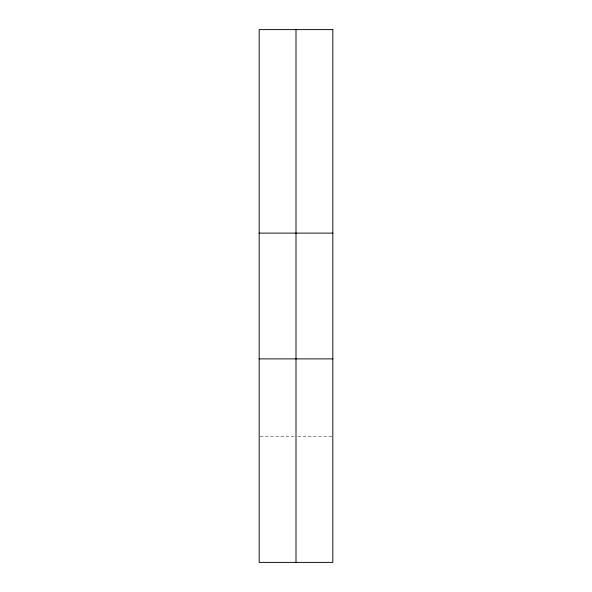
<?xml version="1.0" encoding="UTF-8"?>
<svg xmlns="http://www.w3.org/2000/svg" width="592" height="592" viewBox="0 0 592 592"><rect width="100%" height="100%" fill="white"/><g stroke="black" fill="none" stroke-linecap="round" stroke-linejoin="round"><path stroke-width="0.44" stroke-dasharray="2.96 2.22" d="M260.103 436.622L295.082 436.622M297.843 436.622L331.897 436.622"/><path stroke-width="0.89" d="M259.185 233.115L332.815 233.115M259.185 358.885L332.815 358.885M296 29.6L296 562.4M332.815 29.6L259.185 29.6L259.185 562.4L332.815 562.4L332.815 29.6"/></g></svg>
